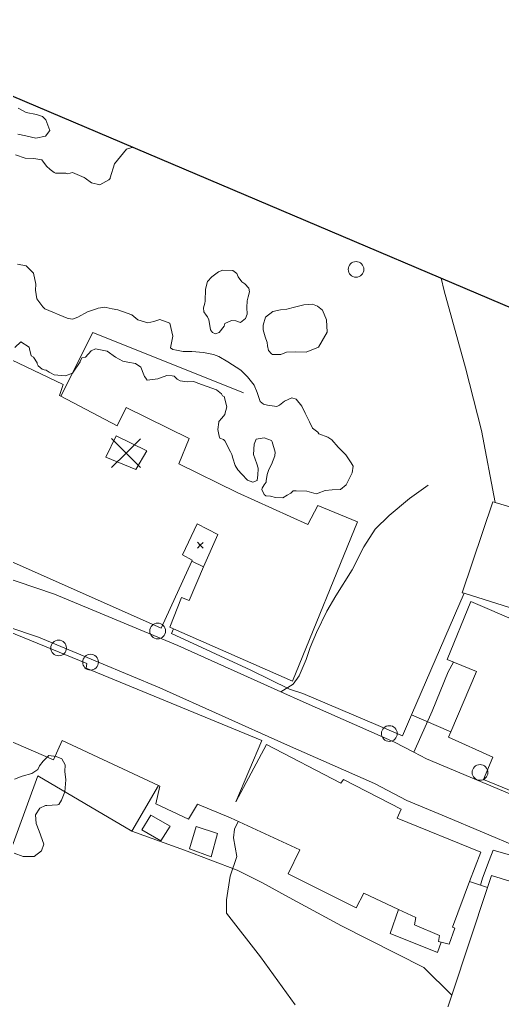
# Model space of a CAD drawing. Header units: metres. Extents: x 4652992 to 4879070, y 2074171 to 2309877.
# Drawn here: x 4654505.5 to 4654552.8, y 2307699 to 2307795.1 of the extents above; entities that cross this region are included whole.
import ezdxf

# ---------------------------------------------------------------- set-up
doc = ezdxf.new("R2010")
doc.units = ezdxf.units.M
doc.header["$MEASUREMENT"] = 0
doc.linetypes.add('DGN Style 3', pattern=[92.779933, 66.271381, -26.508552])
doc.layers.get('0').update_dxf_attribs({"color": 4, "lineweight": 0})
for name, color, linetype, lineweight in [('Level 18', 5, 'Continuous', 0), ('Level 20', 30, 'DGN Style 3', 0), ('Level 30', 5, 'Continuous', 0), ('Level 31', 38, 'Continuous', 0), ('Level 35', 4, 'Continuous', 0), ('Level 37', 3, 'Continuous', 0), ('Level 38', 3, 'Continuous', 0), ('Level 39', 9, 'Continuous', 0), ('Level 40', 1, 'Continuous', 0), ('Level 49', 1, 'Continuous', 0), ('Level 61', 4, 'Continuous', 0), ('Level 62', 4, 'Continuous', 0), ('Level 63', 3, 'Continuous', 0)]:
    doc.layers.add(name, color=color, linetype=linetype, lineweight=lineweight)
doc.layers.add('Limite', color=38, linetype='Continuous', lineweight=0, plot=False)

# ---------------------------------------------------------------- blocks, each defined once
blk = doc.blocks.new('POSTE')
at = {"color": 0, "linetype": 'ByBlock', "lineweight": -2}
blk.add_circle((0, 0), 0.770001, dxfattribs=at)
blk = doc.blocks.new('COTA')
at = {"color": 0, "linetype": 'ByBlock', "lineweight": -2, "ltscale": 10}
for p, q in [((-1.408457, 1.419522), (0, 0)), ((1.419522, 1.408457), (0, 0)), ((0, 0), (-1.419522, -1.408457)), ((0, 0), (1.408457, -1.419522))]:
    blk.add_line(p, q, dxfattribs=at)

msp = doc.modelspace()

# ---------------------------------------------------------------- linework, layer by layer
at = {"layer": 'Level 18', "color": 30}
for points in [[(4654606.807351, 2307713.224845, 1407.534511), (4654604.508563, 2307713.166893, 1407.251486), (4654598.018894, 2307713.237415, 1406.37584), (4654593.784717, 2307713.360758, 1405.815785), (4654592.581403, 2307713.39581, 1405.666074), (4654590.171353, 2307713.546337, 1405.422559), (4654581.624683, 2307714.080143, 1404.478547), (4654579.479853, 2307714.076484, 1404.132757), (4654578.636757, 2307714.075046, 1404.045615), (4654574.01306, 2307714.067158, 1403.470516), (4654568.051694, 2307714.611894, 1402.767651), (4654563.752821, 2307714.964179, 1402.055433), (4654562.7261, 2307715.245983, 1401.922181), (4654556.197788, 2307718.104611, 1401.208907), (4654545.381921, 2307722.641794, 1400.175316), (4654544.146834, 2307723.290237, 1400.056697), (4654542.263221, 2307724.279168, 1399.963924), (4654533.301941, 2307728.212987, 1399.164151), (4654531.129351, 2307729.191484, 1399.005987), (4654521.047039, 2307733.732383, 1398.271994), (4654508.965251, 2307738.773335, 1397.267698), (4654499.678726, 2307741.905157, 1396.136975)], [(4654622.729127, 2307707.809445, 1409.873997), (4654617.814106, 2307708.174728, 1409.126153), (4654611.955621, 2307708.606621, 1408.278031), (4654604.465948, 2307708.66709, 1407.149254), (4654597.928923, 2307708.738127, 1406.309451), (4654592.375574, 2307708.899897, 1405.565993), (4654581.488124, 2307709.579904, 1404.184009), (4654573.811718, 2307709.566808, 1403.305571), (4654567.663171, 2307710.128648, 1402.571602), (4654562.966734, 2307710.513513, 1402.158181), (4654561.220179, 2307710.99289, 1402.009686), (4654554.424799, 2307713.968461, 1401.294997), (4654547.327911, 2307716.945728, 1400.439301), (4654543.462068, 2307718.567253, 1400.072577), (4654540.310538, 2307720.221863, 1399.804118), (4654531.473525, 2307724.101132, 1399.077457), (4654519.256326, 2307729.603547, 1398.160245), (4654507.377905, 2307734.559647, 1397.068124), (4654498.156626, 2307737.669465, 1396.105281)]]:
    msp.add_polyline3d(points, dxfattribs=at)
at = {"layer": 'Level 20', "linetype": 'Continuous'}
for points in [[(4654531.129351, 2307729.191484, 1399.005987), (4654532.317858, 2307729.948049, 1399.668336), (4654532.911122, 2307730.75797, 1399.768336), (4654533.604742, 2307732.361706, 1400.068336), (4654533.997259, 2307733.534322, 1400.368336), (4654534.60418, 2307735.02158, 1400.568336), (4654535.634556, 2307737.110359, 1400.568336), (4654536.512067, 2307738.601723, 1400.368336), (4654538.09122, 2307741.147509, 1400.168336), (4654539.251309, 2307743.423493, 1400.176836), (4654540.356539, 2307745.132899, 1399.908307), (4654541.729026, 2307746.488107, 1399.623136), (4654543.716248, 2307748.139368, 1399.640385), (4654545.544004, 2307749.453693, 1399.662391)], [(4654544.146834, 2307723.290237, 1400.167392), (4654545.956523, 2307727.295302, 1401.533712), (4654547.511731, 2307731.153004, 1402.733712), (4654548.018608, 2307732.117666, 1402.655299)], [(4654532.517061, 2307698.540089, 1393.516312), (4654529.141287, 2307703.24401, 1393.516312), (4654525.806904, 2307707.503393, 1393.516312), (4654525.804427, 2307708.838127, 1394.016312), (4654526.172306, 2307711.145326, 1394.816312), (4654526.813577, 2307713.082793, 1395.916311), (4654526.476807, 2307714.894712, 1396.516312), (4654526.571836, 2307715.749846, 1396.516312), (4654526.956081, 2307716.509011, 1396.516312)]]:
    msp.add_polyline3d(points, dxfattribs=at)
at = {"layer": 'Level 30', "color": 1}
for points in [[(4654504.733912, 2307761.72684, 1399.5515), (4654509.821314, 2307759.322244, 1400.3515), (4654509.437947, 2307758.247643, 1400.3515), (4654509.564566, 2307758.180995, 1400.3269), (4654515.090503, 2307755.272297, 1399.2515), (4654515.978771, 2307757.064616, 1399.2515), (4654522.148606, 2307754.034756, 1399.4515), (4654521.146048, 2307751.54813, 1399.7515), (4654526.836327, 2307748.73093, 1402.1515), (4654533.766632, 2307745.603568, 1402.1515), (4654534.738606, 2307747.465114, 1401.7515), (4654538.638042, 2307745.850697, 1402.0515), (4654532.270322, 2307730.245439, 1402.0515), (4654520.60894, 2307735.364814, 1402.2453), (4654520.235674, 2307735.528679, 1402.2515), (4654521.401507, 2307738.432307, 1402.6515), (4654522.134684, 2307738.14272, 1402.6515), (4654523.560853, 2307741.44082, 1402.753085), (4654524.942524, 2307744.636013, 1402.8515), (4654522.930348, 2307745.672496, 1400.5515), (4654521.500714, 2307742.618661, 1403.6515), (4654522.451428, 2307742.105698, 1403.6515), (4654522.407784, 2307742.010534, 1403.642927), (4654519.396934, 2307735.445538, 1403.0515), (4654502.843494, 2307742.79661, 1402.0515)], [(4654513.9736, 2307752.188986, 1402.27), (4654516.927251, 2307751.003745, 1402.27), (4654518.008102, 2307752.834265, 1399.96), (4654515.007276, 2307754.275785, 1400.0873), (4654513.9736, 2307752.188986, 1402.27)], [(4654554.740779, 2307737.074599, 1404.879932), (4654549.067668, 2307738.864709, 1405.170823), (4654548.890021, 2307738.920764, 1405.179931), (4654551.867276, 2307747.825432, 1405.179931), (4654552.101651, 2307747.756333, 1405.179931), (4654557.844631, 2307746.063153, 1405.179931)], [(4654559.547373, 2307717.100508, 1404.879932), (4654550.970366, 2307720.631167, 1404.779932), (4654551.897357, 2307722.81588, 1405.079932), (4654547.549377, 2307724.749144, 1404.379932), (4654547.779703, 2307725.28876, 1404.472105), (4654550.298073, 2307731.188897, 1405.479931), (4654547.422551, 2307732.36053, 1405.479931), (4654549.721595, 2307738.047413, 1404.879932), (4654554.371706, 2307736.062298, 1404.879932)], [(4654502.358132, 2307735.971675, 1401.9337), (4654512.113538, 2307731.988848, 1401.4337), (4654512.068819, 2307731.531914, 1401.4337), (4654529.254099, 2307724.426864, 1401.4337), (4654526.722612, 2307718.411587, 1401.8337), (4654529.71687, 2307724.05525, 1401.8337), (4654537.003167, 2307720.260629, 1402.3337), (4654537.248153, 2307720.617872, 1403.0337), (4654542.913439, 2307717.722069, 1403.0337), (4654542.518083, 2307716.824096, 1403.5337), (4654550.693632, 2307713.511027, 1404.44), (4654549.609281, 2307710.621666, 1404.44), (4654547.932195, 2307706.152907, 1404.44), (4654548.164562, 2307706.047587, 1404.44), (4654547.604592, 2307704.493382, 1404.7337), (4654546.829327, 2307704.682086, 1404.8082), (4654546.564047, 2307704.746657, 1404.8337), (4654546.666331, 2307705.329494, 1404.8337), (4654544.215862, 2307706.374603, 1404.8337), (4654544.358314, 2307707.08855, 1404.8337), (4654542.651771, 2307707.894383, 1404.4652), (4654539.264058, 2307709.494068, 1403.7337), (4654538.489985, 2307708.051603, 1402.5337), (4654531.833503, 2307711.379454, 1402.5337), (4654532.990492, 2307713.712531, 1402.0337), (4654526.180303, 2307716.868524, 1401.2337), (4654522.945726, 2307718.212353, 1401.2337), (4654522.086931, 2307716.739632, 1398.5337), (4654518.867563, 2307718.223365, 1398.5337), (4654519.259651, 2307719.954965, 1400.8337), (4654519.136236, 2307720.012835, 1400.8118), (4654509.699306, 2307724.437811, 1399.1337), (4654508.853215, 2307722.549826, 1399.1337), (4654502.429757, 2307725.325666, 1399.1337)], [(4654551.758618, 2307711.217588, 1405.233712), (4654562.909605, 2307707.743733, 1405.433712), (4654563.248202, 2307709.241158, 1405.433712), (4654563.300747, 2307709.473534, 1405.433712), (4654570.123593, 2307708.286123, 1405.733712), (4654568.156298, 2307696.864357, 1404.933712), (4654565.243034, 2307697.440174, 1404.533712), (4654564.647922, 2307695.386705, 1404.533712), (4654560.602298, 2307696.378661, 1405.033712), (4654559.943548, 2307693.772617, 1405.033712), (4654556.05432, 2307695.011738, 1405.133712), (4654555.875988, 2307694.583379, 1405.133712), (4654547.196042, 2307697.426689, 1405.233712), (4654547.877529, 2307699.486559, 1405.233712), (4654551.372304, 2307710.049911, 1405.233712), (4654551.372309, 2307710.049926, 1405.233712), (4654551.758618, 2307711.217588, 1405.233712)]]:
    msp.add_polyline3d(points, dxfattribs=at)
at = {"layer": 'Level 31', "elevation": 1397.8337, "flags": 128}
msp.add_lwpolyline([(4654524.911671, 2307715.317888), (4654524.304849, 2307713.050069), (4654522.161305, 2307713.817358), (4654522.840011, 2307716.005064), (4654524.911671, 2307715.317888)], dxfattribs=at)
at = {"layer": 'Level 31'}
msp.add_polyline3d([(4654520.282062, 2307716.03025, 1396.6337), (4654519.357331, 2307714.61633, 1396.6337), (4654517.504599, 2307715.670398, 1396.4237), (4654518.398855, 2307717.11662, 1396.6337), (4654520.282062, 2307716.03025, 1396.6337)], dxfattribs=at)
at = {"layer": 'Level 35'}
msp.add_line((4654549.609281, 2307710.621666, 1404.37), (4654551.372304, 2307710.049911, 1404.37), dxfattribs=at)
at = {"layer": 'Level 37', "extrusion": (0.0538046167943915, 0.1843843908980844, 0.9813803847666568), "elevation": 677320.653667, "flags": 128}
msp.add_lwpolyline([(-3821702.48623, -3453409.315709), (-3821703.762904, -3453416.303858), (-3821719.582429, -3453414.741963)], dxfattribs=at)
at = {"layer": 'Level 37', "extrusion": (-0.1235528355616772, -0.0272131822577048, 0.9919647874476583), "elevation": -636490.668584, "flags": 128}
msp.add_lwpolyline([(-1252521.203743, 5001636.301335), (-1252515.044774, 5001644.996007), (-1252516.866815, 5001646.320149), (-1252527.39166, 5001653.968931)], dxfattribs=at)
at = {"layer": 'Level 37'}
for points in [[(4654552.101651, 2307747.756333, 1402.659588), (4654550.76746, 2307754.817803, 1400.451499), (4654549.198675, 2307760.95421, 1397.951499), (4654547.12741, 2307768.49715, 1394.251499), (4654546.829479, 2307769.733758, 1393.428458)], [(4654495.532927, 2307685.405941, 1381.915512), (4654496.491577, 2307688.942519, 1382.333712), (4654498.631672, 2307695.010278, 1384.333712), (4654500.752068, 2307702.280613, 1386.833712), (4654503.174824, 2307709.657904, 1390.333712), (4654503.378781, 2307710.215825, 1390.60447), (4654507.317869, 2307720.991135, 1395.833712), (4654516.535668, 2307715.538596, 1396.5337)], [(4654547.877529, 2307699.486559, 1401.6337), (4654545.122071, 2307702.200773, 1401.6337), (4654537.067997, 2307706.283253, 1399.7337), (4654531.938209, 2307709.048812, 1398.7337), (4654529.260019, 2307710.522413, 1398.0337), (4654526.850915, 2307711.718335, 1397.1337), (4654521.693413, 2307713.683128, 1396.5337), (4654516.535668, 2307715.538596, 1396.5337), (4654519.136236, 2307720.012835, 1398.745172)]]:
    msp.add_polyline3d(points, dxfattribs=at)
at = {"layer": 'Level 38'}
msp.add_line((4654547.779703, 2307725.28876, 1403.917268), (4654543.92184, 2307726.954198, 1403.301235), dxfattribs=at)
msp.add_polyline3d([(4654533.283292, 2307729.05188, 1402.033712), (4654531.978557, 2307729.470774, 1400.851499), (4654528.190183, 2307731.333153, 1400.451499), (4654520.413973, 2307734.9176, 1399.751499), (4654520.60894, 2307735.364814, 1399.751499)], dxfattribs=at)
at = {"layer": 'Level 40', "color": 3, "flags": 128}
for points, elevation in [([(4654527.671917, 2307765.773935), (4654527.186419, 2307765.394106), (4654526.707163, 2307765.557655), (4654526.306743, 2307765.603382), (4654525.630842, 2307765.295517), (4654525.578479, 2307765.033633), (4654525.079968, 2307764.418102), (4654524.712459, 2307764.287072), (4654524.43014, 2307764.411393), (4654524.246198, 2307764.686318), (4654524.160633, 2307765.111842), (4654524.061885, 2307765.642105), (4654523.950139, 2307765.936678), (4654523.81221, 2307766.100311), (4654523.569175, 2307766.421034), (4654523.549261, 2307766.833462), (4654523.673728, 2307767.285199), (4654523.713004, 2307767.481601), (4654523.74518, 2307768.666487), (4654523.928554, 2307769.412789), (4654524.361494, 2307769.871116), (4654525.004444, 2307770.355671), (4654525.444108, 2307770.506333), (4654526.428634, 2307770.480391), (4654526.816038, 2307770.199013), (4654526.954066, 2307769.865204), (4654527.302211, 2307769.387432), (4654527.604248, 2307769.191125), (4654527.991765, 2307768.739538), (4654528.057613, 2307768.386061), (4654527.926632, 2307767.901606), (4654527.815281, 2307767.515345), (4654527.789409, 2307766.873789), (4654527.829183, 2307766.219146), (4654527.671917, 2307765.773935)], 1393.2287), ([(4654534.8142, 2307762.971836), (4654533.595253, 2307762.500767), (4654532.539855, 2307762.507041), (4654531.681139, 2307762.474133), (4654531.124089, 2307762.245147), (4654530.311216, 2307762.271097), (4654530.219409, 2307762.323382), (4654529.911102, 2307762.656765), (4654529.832152, 2307763.114432), (4654529.792625, 2307763.428261), (4654529.595628, 2307763.977424), (4654529.391993, 2307764.663876), (4654529.385143, 2307765.141151), (4654529.607534, 2307765.91268), (4654530.334777, 2307766.481648), (4654531.081936, 2307766.638738), (4654531.704621, 2307766.684656), (4654532.46484, 2307766.907124), (4654533.362701, 2307767.136163), (4654534.227892, 2307767.201753), (4654534.699974, 2307767.005741), (4654535.198423, 2307766.60053), (4654535.585835, 2307765.639573), (4654535.652231, 2307764.436603), (4654534.8142, 2307762.971836)], 1394.2287)]:
    msp.add_lwpolyline(points, dxfattribs=dict(at, elevation=elevation))
at = {"layer": 'Level 40', "color": 3}
for points in [[(4654503.628195, 2307788.102843, 1390.496286), (4654516.657397, 2307782.562857, 1389.7287), (4654516.008191, 2307782.372934, 1389.7287), (4654514.835924, 2307780.943184, 1389.7287), (4654514.40543, 2307779.573532, 1389.7287), (4654514.395527, 2307779.511996, 1390.7287), (4654514.26543, 2307779.382179, 1390.7287), (4654513.384612, 2307778.882787, 1390.7287), (4654512.593608, 2307779.092257, 1390.7287), (4654511.956059, 2307779.519116, 1391.7287), (4654511.866048, 2307779.588886, 1391.7287), (4654510.716074, 2307780.077149, 1391.7287), (4654510.276197, 2307779.957404, 1391.7287), (4654510.059165, 2307780.020408, 1392.2287), (4654509.070009, 2307780.010211, 1392.2287), (4654508.9301, 2307780.089885, 1392.2287), (4654508.520351, 2307780.378725, 1392.2287), (4654508.170541, 2307780.70743, 1392.2287), (4654507.720728, 2307781.315075, 1392.2287), (4654506.921369, 2307781.474295, 1392.2287), (4654506.092083, 2307781.484064, 1392.2287), (4654505.122818, 2307781.83254, 1392.2287)], [(4654505.371948, 2307783.838974, 1394.04), (4654506.149474, 2307783.684106, 1394.04), (4654507.113597, 2307783.461302, 1392.84), (4654508.069502, 2307783.632891, 1392.84), (4654508.49358, 2307784.216697, 1392.84), (4654508.092936, 2307785.241816, 1391.24), (4654507.796819, 2307785.579831, 1391.24), (4654507.193978, 2307785.783613, 1391.24), (4654506.198263, 2307785.981938, 1391.24), (4654505.410263, 2307786.39008, 1392.84)], [(4654505.33974, 2307771.108068, 1398.2287), (4654506.182356, 2307770.940217, 1398.2287), (4654506.916108, 2307770.228623, 1398.2287), (4654507.114698, 2307769.160988, 1398.2287), (4654507.095066, 2307768.548039, 1398.2287), (4654507.234116, 2307767.697844, 1398.2287), (4654507.799409, 2307766.916942, 1398.2287), (4654508.017562, 2307766.719261, 1398.2287), (4654510.202922, 2307765.818473, 1397.2287), (4654510.699285, 2307765.719592, 1397.2287), (4654510.808466, 2307765.74932, 1397.2287), (4654511.255098, 2307765.917737, 1397.2287), (4654512.187984, 2307766.45258, 1397.2287), (4654512.962144, 2307766.710174, 1397.2287), (4654513.240043, 2307766.809244, 1397.2287), (4654513.875297, 2307766.888601, 1397.2287), (4654514.024205, 2307766.858937, 1397.2287), (4654514.619835, 2307766.740283, 1397.2287), (4654515.16583, 2307766.631517, 1397.2287), (4654516.5345, 2307766.127637, 1397.7287), (4654517.110058, 2307765.652887, 1397.7287), (4654518.082333, 2307765.356317, 1397.7287), (4654518.677455, 2307765.494976, 1397.7287), (4654519.28247, 2307765.683105, 1397.7287), (4654520.244854, 2307765.337065, 1397.7287), (4654520.553014, 2307764.041042, 1397.7287), (4654520.32542, 2307762.903151, 1397.7287), (4654520.553656, 2307762.754792, 1397.7287), (4654520.900895, 2307762.685618, 1397.7287), (4654521.545767, 2307762.557151, 1397.7287), (4654522.418747, 2307762.537581, 1397.7287), (4654523.539755, 2307762.4686, 1397.7287), (4654524.531872, 2307762.270959, 1397.7287), (4654525.057754, 2307762.063305, 1397.7287), (4654525.93103, 2307761.529214, 1397.7287), (4654527.211216, 2307760.708268, 1397.7287), (4654527.856419, 2307760.065256, 1397.7287), (4654528.521569, 2307759.263915, 1397.7287), (4654528.789862, 2307758.54162, 1397.7287), (4654529.088101, 2307757.63756, 1398.2287), (4654529.415243, 2307757.39667, 1398.7287), (4654529.821051, 2307757.294219, 1399.2287), (4654530.722089, 2307757.166064, 1399.2287), (4654530.976918, 2307757.276712, 1400.2287), (4654531.471011, 2307757.691054, 1400.2287), (4654532.202453, 2307758.00683, 1400.2287), (4654532.637578, 2307757.86887, 1400.2287), (4654533.171933, 2307757.198371, 1400.2287), (4654533.498671, 2307756.517944, 1400.2287), (4654533.944186, 2307755.660006, 1400.2287), (4654534.231347, 2307755.038719, 1400.2287), (4654534.734138, 2307754.632754, 1401.0708), (4654534.842301, 2307754.479486, 1401.24), (4654535.713847, 2307754.143654, 1402.04), (4654536.13093, 2307753.887841, 1402.04), (4654536.72332, 2307753.178404, 1402.2287), (4654537.493036, 2307752.411333, 1402.2287), (4654538.006377, 2307751.644181, 1402.2287), (4654538.193993, 2307751.29993, 1402.2287), (4654538.115585, 2307750.65065, 1402.2287), (4654537.859569, 2307750.139038, 1402.2287), (4654537.524759, 2307749.48967, 1402.2287), (4654536.972847, 2307749.036991, 1402.2287), (4654536.144508, 2307748.997424, 1402.2287), (4654535.464112, 2307748.928381, 1402.2287), (4654534.777, 2307748.671584, 1401.7287), (4654534.569281, 2307748.60589, 1401.7287), (4654533.680587, 2307748.861012, 1401.7287), (4654532.631589, 2307748.894278, 1401.7287), (4654532.321393, 2307748.899717, 1401.7287), (4654532.092903, 2307748.671566, 1401.7287), (4654531.732995, 2307748.458461, 1401.7287), (4654531.333243, 2307748.226391, 1401.7287), (4654530.587897, 2307748.229676, 1401.7287), (4654530.123553, 2307748.380213, 1401.7287), (4654529.636907, 2307748.419146, 1401.7287), (4654529.47341, 2307748.554826, 1401.7287), (4654529.264972, 2307749.032051, 1401.7287), (4654529.29251, 2307749.169844, 1401.7287), (4654529.498254, 2307749.484531, 1401.7287), (4654529.671202, 2307749.753156, 1401.2287), (4654529.684501, 2307749.886153, 1400.7287), (4654529.794775, 2307750.494731, 1400.7287), (4654529.932754, 2307750.982631, 1400.7287), (4654530.193979, 2307751.475589, 1400.7287), (4654530.547987, 2307752.312499, 1400.7287), (4654530.565161, 2307752.688878, 1400.7287), (4654530.265117, 2307753.714896, 1400.7287), (4654530.21099, 2307753.832019, 1400.7287), (4654529.494084, 2307754.087023, 1400.7287), (4654528.721177, 2307753.954543, 1400.7287), (4654528.508989, 2307753.467264, 1400.7287), (4654528.443887, 2307752.454222, 1400.7287), (4654528.761362, 2307751.538573, 1400.7287), (4654528.889774, 2307751.126559, 1400.7287), (4654528.907747, 2307751.099695, 1400.7287), (4654528.911644, 2307751.068743, 1400.7287), (4654528.86737, 2307750.473537, 1401.2287), (4654528.818042, 2307749.922694, 1401.2287), (4654528.375425, 2307749.736101, 1401.2287), (4654527.85377, 2307749.932234, 1401.2287), (4654527.315955, 2307750.527033, 1401.2287), (4654526.903237, 2307750.971878, 1401.2287), (4654526.634348, 2307751.373807, 1401.2287), (4654526.43243, 2307752.11074, 1401.2287), (4654526.3256, 2307752.458119, 1399.7287), (4654526.204197, 2307752.709755, 1399.7287), (4654525.645753, 2307753.785522, 1399.7287), (4654525.500214, 2307753.922296, 1399.7287), (4654525.146829, 2307754.050873, 1399.7287), (4654525.068209, 2307754.241056, 1399.7287), (4654524.945674, 2307754.922355, 1399.7287), (4654525.050615, 2307755.611609, 1399.7287), (4654525.064176, 2307755.679434, 1398.7287), (4654525.331555, 2307756.004317, 1398.7287), (4654525.623275, 2307756.391472, 1398.7287), (4654525.647781, 2307756.407781, 1398.7287), (4654525.84953, 2307757.124812, 1398.7287), (4654525.556947, 2307758.14417, 1398.7287), (4654525.409228, 2307758.19495, 1398.7287), (4654525.314425, 2307758.404683, 1397.7287), (4654524.80814, 2307758.797164, 1397.7287), (4654524.836258, 2307758.791562, 1397.7287), (4654522.982588, 2307759.447718, 1397.7287), (4654522.588297, 2307759.60138, 1397.7287), (4654521.945319, 2307759.572708, 1397.7287), (4654521.265624, 2307759.671833, 1397.7287), (4654520.960343, 2307759.838213, 1397.7287), (4654520.669165, 2307760.129511, 1397.7287), (4654520.494264, 2307760.164355, 1397.7287), (4654519.951391, 2307760.189898, 1398.2287), (4654519.330413, 2307759.983715, 1398.2287), (4654519.071994, 2307759.860346, 1398.2287), (4654518.026892, 2307759.747987, 1398.2287), (4654517.936923, 2307759.882479, 1398.2287), (4654517.928829, 2307759.89403, 1398.2287), (4654517.895923, 2307759.94099, 1398.2287), (4654517.776122, 2307760.102091, 1398.2287), (4654517.689512, 2307760.252328, 1398.2287), (4654517.427544, 2307761.023569, 1396.84), (4654516.874134, 2307761.383316, 1396.84), (4654516.143739, 2307761.491321, 1396.84), (4654515.637515, 2307761.592169, 1396.84), (4654514.928691, 2307761.995891, 1396.84), (4654514.104105, 2307762.572676, 1396.84), (4654512.9832, 2307762.795977, 1396.84), (4654512.561663, 2307762.601673, 1397.2403), (4654512.008347, 2307761.981707, 1398.2287), (4654511.63109, 2307761.919676, 1398.2287), (4654511.470441, 2307761.566873, 1399.2287), (4654511.467158, 2307761.550472, 1399.2287), (4654510.715634, 2307760.419681, 1399.2287), (4654510.018995, 2307760.1684, 1399.2287), (4654508.917709, 2307760.267136, 1399.2287), (4654508.567372, 2307760.457335, 1399.2287), (4654508.431688, 2307760.525452, 1399.2287), (4654508.151042, 2307760.726877, 1399.2287), (4654507.954146, 2307760.766187, 1400.2287), (4654507.740241, 2307760.808801, 1400.2287), (4654507.370271, 2307761.144077, 1400.2287), (4654507.263734, 2307761.339681, 1400.2287), (4654507.252497, 2307761.429108, 1400.2287), (4654506.899273, 2307761.993546, 1400.2287), (4654506.687324, 2307762.138721, 1400.2287), (4654506.61596, 2307762.410773, 1400.2287), (4654506.554301, 2307762.663582, 1400.2287), (4654506.484282, 2307762.977151, 1400.2287), (4654505.654763, 2307763.491146, 1400.2287), (4654505.087864, 2307762.932207, 1400.2287)], [(4654505.050595, 2307720.64864, 1396.2287), (4654505.805422, 2307720.944487, 1396.2287), (4654506.75137, 2307721.202241, 1396.2287), (4654507.324596, 2307721.583857, 1396.2287), (4654507.496483, 2307721.946283, 1396.2287), (4654507.840333, 2307722.423186, 1396.2287), (4654508.39438, 2307722.957359, 1396.2287), (4654509.120634, 2307722.862206, 1396.2287), (4654509.674929, 2307722.652573, 1396.2287), (4654510.000035, 2307722.042358, 1396.2287), (4654509.971595, 2307721.403423, 1396.2287), (4654510.057885, 2307720.592854, 1396.2287), (4654509.972299, 2307719.41982, 1396.2287), (4654509.657243, 2307718.590018, 1396.2287), (4654509.370712, 2307718.151229, 1396.2287), (4654509.265604, 2307718.122587, 1396.2287), (4654508.215569, 2307718.074628, 1395.2287), (4654508.062471, 2307718.055484, 1395.2287), (4654507.517113, 2307717.816575, 1395.2287), (4654507.086712, 2307717.157488, 1395.2287), (4654507.163538, 2307716.297976, 1395.2287), (4654507.460428, 2307715.543565, 1395.2287), (4654507.901037, 2307714.26388, 1395.2287), (4654507.671578, 2307713.614338, 1395.2287)], [(4654507.671578, 2307713.614338, 1395.2287), (4654506.9636, 2307713.060158, 1395.2287), (4654505.872647, 2307713.078941, 1395.2287), (4654504.992139, 2307713.403428, 1395.2287)]]:
    msp.add_polyline3d(points, dxfattribs=at)
at = {"layer": 'Level 49'}
msp.add_polyline3d([(4654546.829327, 2307704.682086, 1402.433712), (4654546.463332, 2307703.671749, 1402.433712), (4654541.84093, 2307705.514092, 1402.233712), (4654542.651771, 2307707.894383, 1402.233712)], dxfattribs=at)
at = {"layer": 'Level 62'}
msp.add_line((4654523.560674, 2307741.440908, 1399.61), (4654522.407963, 2307742.010446, 1399.61), dxfattribs=at)
msp.add_polyline3d([(4654550.672661, 2307710.277018, 1402.13), (4654550.805205, 2307710.728713, 1402.13), (4654550.883175, 2307710.938484, 1402.13), (4654551.529792, 2307712.678201, 1402.13), (4654551.905081, 2307713.688055, 1402.13), (4654557.144572, 2307712.192262, 1401.71), (4654556.825244, 2307711.338716, 1402.76), (4654563.248011, 2307709.241221, 1402.76)], dxfattribs=at)
at = {"layer": 'Limite', "color": 5, "linetype": 'Continuous', "lineweight": 30}
msp.add_polyline3d([(4654503.628195, 2307788.102843, 1388.367814), (4654581.415085, 2307755.02804, 1397.409731), (4654595.86706, 2307753.687723, 1399.213406), (4654640.894131, 2307770.903858, 1404.106203), (4654659.875954, 2307773.773253, 1404.052299), (4654662.968194, 2307754.684545, 1413.824366), (4654665.848459, 2307756.186336, 1413.27113), (4654672.501078, 2307757.13097, 1412.078301), (4654683.4979, 2307758.245056, 1411.343908), (4654697.026653, 2307764.214504, 1410.762241), (4654707.788286, 2307769.674999, 1412.079351), (4654717.853688, 2307779.419134, 1413.823333), (4654723.24229, 2307788.469294, 1415.012956), (4654727.430377, 2307795.02545, 1414.816488), (4654732.666142, 2307800.78492, 1415.004836)], dxfattribs=at)

# ---------------------------------------------------------------- block references
at = {"layer": 'Level 39', "zscale": 0.1}
msp.add_blockref('COTA', (4654515.959401, 2307752.594537, 1401.133931), dxfattribs=at)
at = {"layer": 'Level 61', "zscale": 0.1}
for p in [(4654538.486947, 2307770.594261, 1388.851499), (4654519.063163, 2307735.168239, 1397.978742), (4654509.359584, 2307733.504748, 1397.833712), (4654512.486498, 2307732.113217, 1397.79), (4654541.749243, 2307725.118454, 1399.978742), (4654550.629048, 2307721.307538, 1400.833712)]:
    msp.add_blockref('POSTE', p, dxfattribs=at)
at = {"layer": 'Level 63', "xscale": 0.2, "yscale": 0.2, "zscale": 0.1}
msp.add_blockref('COTA', (4654523.232761, 2307743.569234, 1399.61), dxfattribs=at)

doc.saveas('drawing.dxf')
